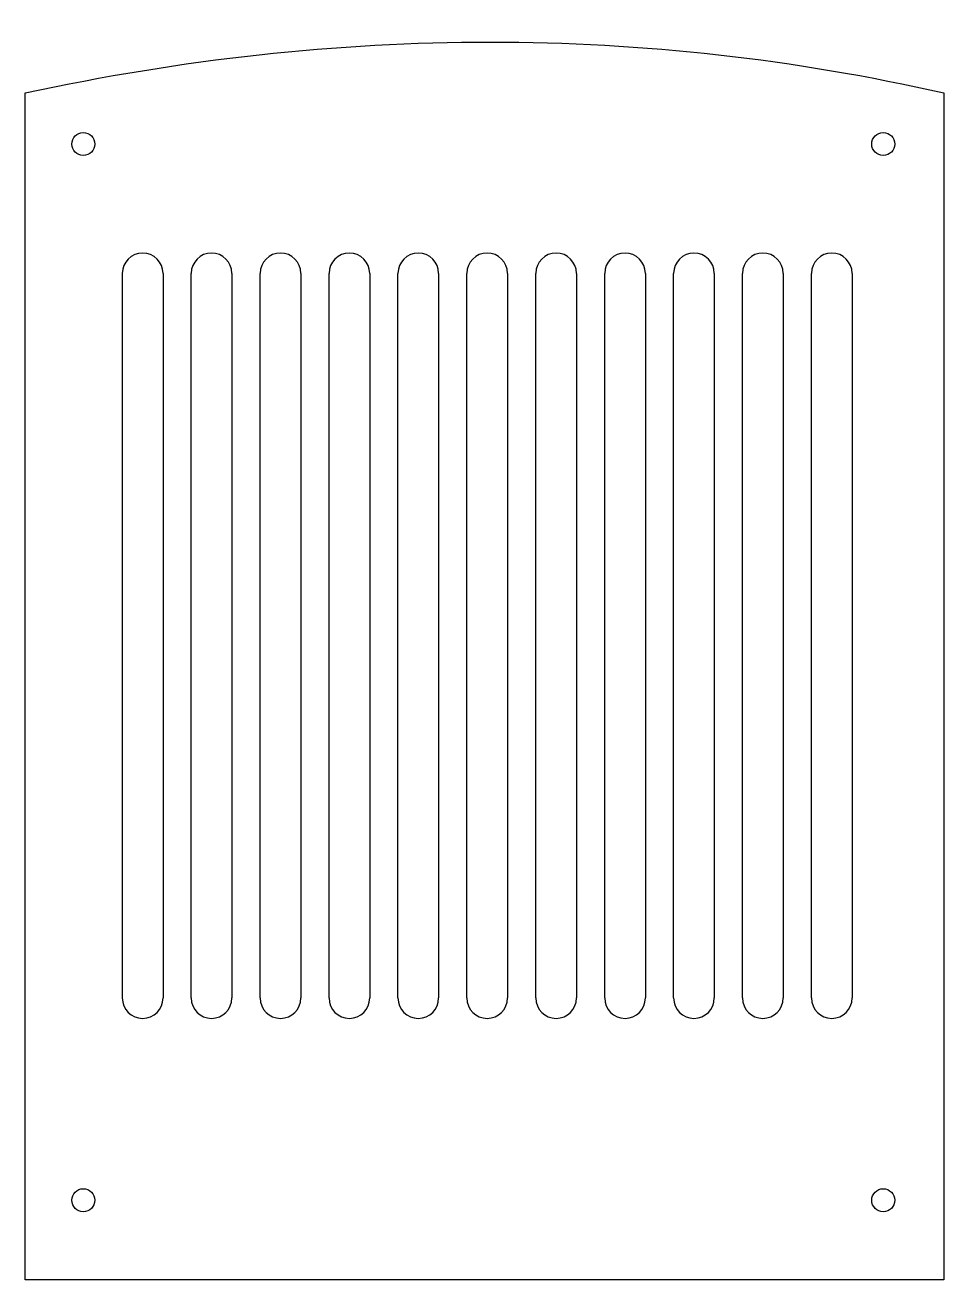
# Model space of a CAD drawing. Header units: millimetres. Extents: x -80 to 120, y 0 to 273.
import ezdxf

# ---------------------------------------------------------------- set-up
doc = ezdxf.new("R2010")
doc.units = ezdxf.units.MM

msp = doc.modelspace()

# ---------------------------------------------------------------- linework, layer by layer
at = {"color": 7, "linetype": 'Continuous', "lineweight": 25}
for p, q in [((-79.99, 0), (-79.99, 258.3)), ((120.01, 258.3), (120.01, 0)), ((-58.82, 61.35), (-58.82, 219.03)), ((-49.97, 219.03), (-49.97, 61.35)), ((-43.82, 61.35), (-43.82, 219.03)), ((-34.97, 219.03), (-34.97, 61.35)), ((-28.82, 61.35), (-28.82, 219.03)), ((-19.97, 219.03), (-19.97, 61.35)), ((-13.82, 61.35), (-13.82, 219.03)), ((-4.97, 219.03), (-4.97, 61.35)), ((1.18, 61.35), (1.18, 219.03)), ((10.03, 219.03), (10.03, 61.35)), ((16.18, 61.35), (16.18, 219.03)), ((25.03, 219.03), (25.03, 61.35)), ((31.18, 61.35), (31.18, 219.03)), ((40.03, 219.03), (40.03, 61.35)), ((46.18, 61.35), (46.18, 219.03)), ((55.03, 219.03), (55.03, 61.35)), ((61.18, 61.35), (61.18, 219.03)), ((70.03, 219.03), (70.03, 61.35)), ((76.18, 61.35), (76.18, 219.03)), ((85.03, 219.03), (85.03, 61.35)), ((91.18, 61.35), (91.18, 219.03)), ((100.03, 219.03), (100.03, 61.35)), ((120.01, 0), (-79.99, 0))]:
    msp.add_line(p, q, dxfattribs=at)
for centre in [(-67.32, 247.18), (106.8, 247.18), (-67.32, 17.34), (106.8, 17.34)]:
    msp.add_circle(centre, 2.5, dxfattribs=at)
for centre, start, end in [((-54.4, 219.03), 0, 180), ((-39.4, 219.03), 0, 180), ((-24.4, 219.03), 0, 180), ((-9.4, 219.03), 0, 180), ((5.6, 219.03), 0, 180), ((20.6, 219.03), 0, 180), ((35.6, 219.03), 0, 180), ((50.6, 219.03), 0, 180), ((65.6, 219.03), 0, 180), ((80.6, 219.03), 0, 180), ((95.6, 219.03), 0, 180), ((-54.4, 61.35), 180, 0), ((-39.4, 61.35), 180, 0), ((-24.4, 61.35), 180, 0), ((-9.4, 61.35), 180, 0), ((5.6, 61.35), 180, 0), ((20.6, 61.35), 180, 0), ((35.6, 61.35), 180, 0), ((50.6, 61.35), 180, 0), ((65.6, 61.35), 180, 0), ((80.6, 61.35), 180, 0), ((95.6, 61.35), 180, 0)]:
    msp.add_arc(centre, 4.43, start, end, dxfattribs=at)
msp.add_open_spline([(-79.99, 258.3), (-11.67, 273.07), (55, 273.07), (120.01, 258.3)], degree=3, dxfattribs=at)

doc.saveas('drawing.dxf')
